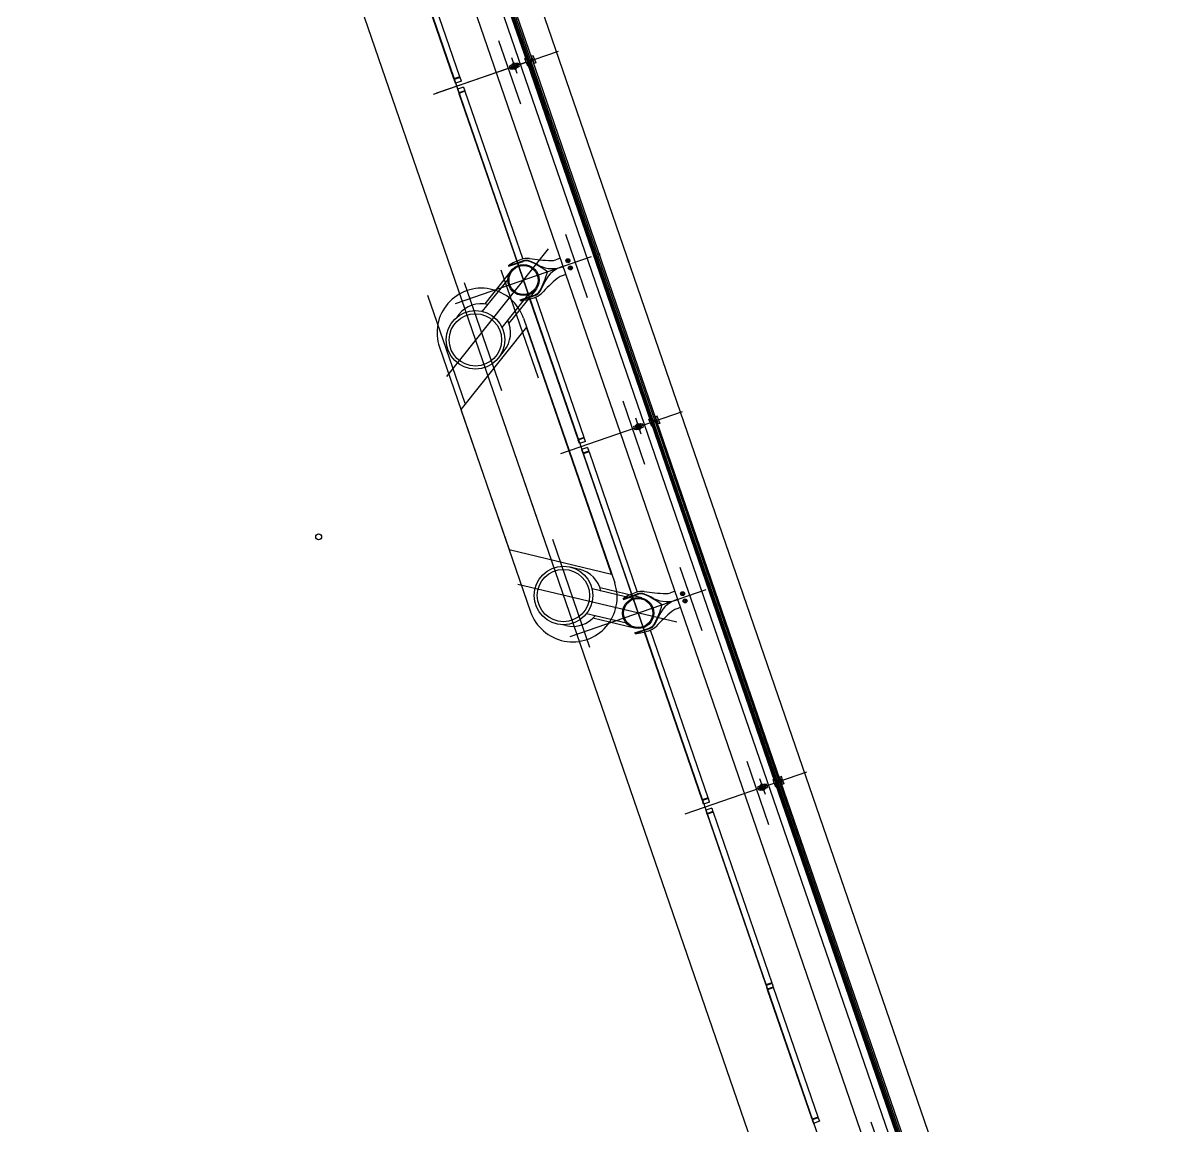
# Model space of a CAD drawing. Extents: x 809434 to 809707, y 818708 to 819364.
# Drawn here: x 809686.2 to 809695.28, y 818742.84 to 818751.52 of the extents above; entities that cross this region are included whole.
import ezdxf

# ---------------------------------------------------------------- set-up
doc = ezdxf.new("R2010")
doc.units = 0
for name, color, linetype in [('MAJ630_1', 7, 'Continuous'), ('MAJ630__', 7, 'Continuous'), ('MAJ640__', 7, 'Continuous'), ('MAJ640__1', 7, 'Continuous'), ('MMH294_S', 7, 'Continuous')]:
    doc.layers.add(name, color=color, linetype=linetype)

msp = doc.modelspace()

# ---------------------------------------------------------------- linework, layer by layer
at = {"layer": 'MAJ630_1'}
for p, q in [((809690.0464, 818749.5713), (809689.8361, 818749.3078)), ((809690.0199, 818749.5024), (809689.8175, 818749.2488)), ((809690.2375, 818749.4188), (809690.0272, 818749.1553)), ((809690.1762, 818749.3777), (809689.9724, 818749.1222)), ((809689.6326, 818749.2231), (809689.6157, 818749.2019)), ((809690.1422, 818749.1946), (809690.8595, 818747.1114)), ((809689.4803, 818748.9667), (809690.1976, 818746.8835)), ((809689.9438, 818748.8803), (809689.9899, 818748.9381)), ((809690.5097, 818747.2369), (809690.5816, 818747.2197)), ((809690.999, 818746.9881), (809690.6811, 818747.0639)), ((809691.0726, 818746.9934), (809690.7447, 818747.0716)), ((809690.9526, 818746.7935), (809690.637, 818746.8688)), ((809690.4755, 818746.7752), (809690.4491, 818746.7815)), ((809691.0159, 818746.7556), (809690.688, 818746.8338))]:
    msp.add_line(p, q, dxfattribs=at)
msp.add_lwpolyline([(809690.8354, 818747.1813), (809690.1662, 818749.1247), (809689.6491, 818748.4765), (809690.0288, 818747.3736), (809690.8354, 818747.1813)], dxfattribs=at)
for centre, radius in [((809690.1419, 818749.495), 0.1223), ((809690.1419, 818749.495), 0.1143), ((809689.7633, 818749.0243), 0.2309), ((809689.7633, 818749.0243), 0.2059), ((809690.4561, 818747.0123), 0.2309), ((809690.4561, 818747.0123), 0.2059), ((809691.0442, 818746.8745), 0.1223), ((809691.0442, 818746.8745), 0.1143)]:
    msp.add_circle(centre, radius, dxfattribs=at)
for centre, radius, start, end in [((809689.8112, 818749.0806), 0.35, 19, 199.00003), ((809689.8112, 818749.0806), 0.2285, 77.36555, 141.41268), ((809689.8112, 818749.0806), 0.2285, 321.42148, 25.45906), ((809690.5285, 818746.9975), 0.2285, 12.54094, 76.57852), ((809690.5285, 818746.9975), 0.35, 198.9995, 19.00002), ((809690.5285, 818746.9975), 0.2285, 256.58732, 320.63445)]:
    msp.add_arc(centre, radius, start, end, dxfattribs=at)
at = {"layer": 'MAJ630__'}
for p, q in [((809691.3778, 818748.455), (809688.4738, 818756.889)), ((809690.167, 818751.2189), (809689.1952, 818754.0412)), ((809690.2096, 818751.2335), (809689.2379, 818754.0556)), ((809690.9051, 818748.2922), (809688.9533, 818753.9606)), ((809690.1597, 818751.2401), (809690.1524, 818751.2376)), ((809690.1622, 818751.2092), (809690.1524, 818751.2376)), ((809690.167, 818751.2189), (809690.1597, 818751.2401)), ((809690.2277, 818751.2318), (809690.1622, 818751.2092)), ((809690.2277, 818751.2318), (809690.1622, 818751.2092)), ((809690.1622, 818751.2092), (809690.1719, 818751.1809)), ((809690.2129, 818751.2346), (809690.167, 818751.2189)), ((809690.2178, 818751.2205), (809690.1719, 818751.2047)), ((809691.1438, 818748.3823), (809690.1719, 818751.2047)), ((809690.1719, 818751.2047), (809690.1793, 818751.1834)), ((809690.2179, 818751.2602), (809690.2056, 818751.2559)), ((809690.2129, 818751.2347), (809690.2056, 818751.2559)), ((809691.1863, 818748.3969), (809690.2145, 818751.2193)), ((809690.2178, 818751.2205), (809690.2251, 818751.1992)), ((809690.2277, 818751.2318), (809690.2179, 818751.2602)), ((809690.2374, 818751.2034), (809690.2251, 818751.1992)), ((809690.2277, 818751.2318), (809690.2374, 818751.2034)), ((809690.1793, 818751.1834), (809690.1719, 818751.1809)), ((809691.1364, 818748.4036), (809691.1291, 818748.401)), ((809691.1389, 818748.3727), (809691.1291, 818748.401)), ((809691.1438, 818748.3823), (809691.1364, 818748.4036)), ((809691.2044, 818748.3952), (809691.1389, 818748.3727)), ((809691.2044, 818748.3952), (809691.1389, 818748.3727)), ((809691.1896, 818748.3981), (809691.1438, 818748.3823)), ((809691.1946, 818748.4236), (809691.1823, 818748.4194)), ((809691.1896, 818748.3981), (809691.1823, 818748.4194)), ((809691.2044, 818748.3952), (809691.1946, 818748.4236)), ((809691.2044, 818748.3952), (809691.2141, 818748.3669)), ((809695.2847, 818737.1087), (809691.3778, 818748.455)), ((809691.1389, 818748.3727), (809691.1486, 818748.3443)), ((809691.1945, 818748.3839), (809691.1486, 818748.3681)), ((809692.1205, 818745.5457), (809691.1486, 818748.3681)), ((809691.1486, 818748.3681), (809691.156, 818748.3468)), ((809691.156, 818748.3468), (809691.1486, 818748.3443)), ((809692.163, 818745.5604), (809691.1912, 818748.3828)), ((809691.1945, 818748.3839), (809691.2019, 818748.3626)), ((809691.2141, 818748.3669), (809691.2019, 818748.3626)), ((809692.8568, 818742.6238), (809690.9051, 818748.2922)), ((809692.1713, 818745.587), (809692.159, 818745.5828)), ((809692.1663, 818745.5615), (809692.159, 818745.5828)), ((809692.1811, 818745.5587), (809692.1713, 818745.587)), ((809692.1131, 818745.567), (809692.1058, 818745.5645)), ((809692.1156, 818745.5361), (809692.1058, 818745.5645)), ((809692.1205, 818745.5457), (809692.1131, 818745.567)), ((809692.1811, 818745.5587), (809692.1156, 818745.5361)), ((809692.1811, 818745.5587), (809692.1156, 818745.5361)), ((809692.1156, 818745.5361), (809692.1253, 818745.5078)), ((809692.1663, 818745.5615), (809692.1205, 818745.5457)), ((809692.1712, 818745.5474), (809692.1253, 818745.5316)), ((809693.0972, 818742.7092), (809692.1253, 818745.5316)), ((809692.1253, 818745.5316), (809692.1327, 818745.5103)), ((809692.1327, 818745.5103), (809692.1253, 818745.5078)), ((809693.1397, 818742.7238), (809692.1679, 818745.5462)), ((809692.1712, 818745.5474), (809692.1786, 818745.5261)), ((809692.1909, 818745.5303), (809692.1786, 818745.5261)), ((809692.1811, 818745.5587), (809692.1909, 818745.5303))]:
    msp.add_line(p, q, dxfattribs=at)
for points in [[(809690.432, 818749.6663), (809690.3951, 818749.6536)], [(809690.0238, 818749.6067), (809690.0252, 818749.6028), (809690.138, 818749.6416)], [(809690.4759, 818749.5386), (809690.4391, 818749.5259)], [(809690.1177, 818749.3343), (809690.1163, 818749.3382), (809690.2291, 818749.3771)], [(809691.3343, 818747.0458), (809691.2974, 818747.0331)], [(809690.9262, 818746.9862), (809690.9275, 818746.9822), (809691.0403, 818747.0211)], [(809691.3782, 818746.9181), (809691.3414, 818746.9054)], [(809691.02, 818746.7137), (809691.0186, 818746.7177), (809691.1314, 818746.7566)]]:
    msp.add_lwpolyline(points, dxfattribs=at)
for centre, radius in [((809690.1419, 818749.495), 0.1223), ((809690.1419, 818749.495), 0.1143), ((809691.0442, 818746.8745), 0.1223), ((809691.0442, 818746.8745), 0.1143)]:
    msp.add_circle(centre, radius, dxfattribs=at)
for centre, radius, start, end in [((809690.1784, 818749.4934), 0.1724, 87.60393, 108.72489), ((809690.1848, 818749.6457), 0.02, 80.57421, 87.60393), ((809690.4075, 818750.9875), 1.3402, 260.57421, 267.92155), ((809690.2239, 818749.3327), 0.3393, 107.29394, 126.13928), ((809690.1624, 818749.5707), 0.075, 68.03764, 109), ((809689.98, 818749.1183), 0.5628, 51.63214, 68.03764), ((809690.3626, 818749.7481), 0.1, 267.92155, 289), ((809689.7824, 818749.6922), 0.5628, 329.96236, 346.36786), ((809691.2701, 818748.4824), 1.3402, 130.07845, 137.42579), ((809690.4716, 818749.4314), 0.1, 109, 130.07845), ((809690.1697, 818749.5187), 0.1724, 289.2751, 310.39607), ((809690.2047, 818749.448), 0.075, 289, 329.96236), ((809690.2685, 818749.4027), 0.02, 310.39607, 317.42579), ((809690.1066, 818749.6734), 0.3393, 271.86071, 290.70605), ((809691.1263, 818746.7122), 0.3393, 107.29394, 126.13928), ((809691.0807, 818746.8729), 0.1724, 87.60393, 108.72489), ((809691.0647, 818746.9502), 0.075, 68.03764, 109), ((809691.0871, 818747.0252), 0.02, 80.57421, 87.60393), ((809691.3099, 818748.367), 1.3402, 260.57421, 267.92155), ((809691.2649, 818747.1276), 0.1, 267.92155, 289), ((809690.8823, 818746.4978), 0.5628, 51.63214, 68.03764), ((809690.6847, 818747.0717), 0.5628, 329.96236, 346.36786), ((809692.1724, 818745.8619), 1.3402, 130.07845, 137.42579), ((809691.3739, 818746.8109), 0.1, 109, 130.07845), ((809691.072, 818746.8982), 0.1724, 289.2751, 310.39607), ((809691.107, 818746.8275), 0.075, 289, 329.96236), ((809691.1708, 818746.7821), 0.02, 310.39607, 317.42579), ((809691.009, 818747.0529), 0.3393, 271.86071, 290.70605)]:
    msp.add_arc(centre, radius, start, end, dxfattribs=at)
at = {"layer": 'MAJ640__'}
for p, q in [((809691.0942, 818748.3573), (809689.1424, 818754.0257)), ((809690.1765, 818751.2221), (809689.2047, 818754.0445)), ((809690.1772, 818751.2224), (809689.2054, 818754.0447)), ((809690.1867, 818751.2256), (809689.2149, 818754.048)), ((809690.198, 818751.2295), (809689.2262, 818754.0519)), ((809690.088, 818751.1996), (809690.0984, 818751.2031)), ((809690.0984, 818751.2031), (809690.1081, 818751.1748)), ((809691.1532, 818748.3856), (809690.1814, 818751.2079)), ((809691.1539, 818748.3858), (809690.1821, 818751.2082)), ((809691.1634, 818748.3891), (809690.1916, 818751.2114)), ((809691.1747, 818748.393), (809690.2029, 818751.2153)), ((809690.0322, 818751.1804), (809690.0426, 818751.1839)), ((809690.042, 818751.152), (809690.0322, 818751.1804)), ((809690.0524, 818751.1556), (809690.042, 818751.152)), ((809690.0869, 818751.2005), (809690.0429, 818751.1854)), ((809690.0443, 818751.1779), (809690.0518, 818751.1805)), ((809690.0575, 818751.164), (809690.05, 818751.1613)), ((809690.052, 818751.1806), (809690.0828, 818751.1912)), ((809690.0527, 818751.193), (809690.0744, 818751.2005)), ((809690.0533, 818751.1942), (809690.0527, 818751.193)), ((809690.0527, 818751.193), (809690.0537, 818751.1901)), ((809690.0732, 818751.2011), (809690.0533, 818751.1942)), ((809690.0537, 818751.1901), (809690.0754, 818751.1976)), ((809690.056, 818751.1909), (809690.0557, 818751.1903)), ((809690.0559, 818751.1898), (809690.0557, 818751.1903)), ((809690.0577, 818751.164), (809690.0885, 818751.1746)), ((809690.0867, 818751.165), (809690.0649, 818751.1575)), ((809690.0649, 818751.1575), (809690.0659, 818751.1547)), ((809690.0876, 818751.1622), (809690.0659, 818751.1547)), ((809690.0672, 818751.154), (809690.0659, 818751.1547)), ((809690.0668, 818751.1582), (809690.0665, 818751.1591)), ((809690.0672, 818751.154), (809690.087, 818751.1609)), ((809690.0731, 818751.1968), (809690.0737, 818751.1965)), ((809690.0732, 818751.2011), (809690.0744, 818751.2005)), ((809690.0739, 818751.196), (809690.0737, 818751.1965)), ((809690.0744, 818751.2005), (809690.0754, 818751.1976)), ((809690.0904, 818751.1938), (809690.0828, 818751.1912)), ((809690.0848, 818751.1643), (809690.0844, 818751.1653)), ((809690.0867, 818751.165), (809690.0876, 818751.1622)), ((809690.087, 818751.1609), (809690.0876, 818751.1622)), ((809690.0977, 818751.1712), (809690.1081, 818751.1748)), ((809691.0089, 818748.3438), (809691.0193, 818748.3474)), ((809691.0138, 818748.3296), (809691.0089, 818748.3438)), ((809691.0187, 818748.3154), (809691.0138, 818748.3296)), ((809691.0291, 818748.319), (809691.0187, 818748.3154)), ((809691.0636, 818748.3639), (809691.0196, 818748.3488)), ((809691.021, 818748.3413), (809691.0286, 818748.344)), ((809691.0342, 818748.3274), (809691.0267, 818748.3248)), ((809691.0287, 818748.344), (809691.0595, 818748.3546)), ((809691.0294, 818748.3564), (809691.0511, 818748.3639)), ((809691.03, 818748.3577), (809691.0294, 818748.3564)), ((809691.0294, 818748.3564), (809691.0304, 818748.3536)), ((809691.0499, 818748.3645), (809691.03, 818748.3577)), ((809691.0304, 818748.3536), (809691.0521, 818748.3611)), ((809691.0327, 818748.3544), (809691.0324, 818748.3537)), ((809691.0326, 818748.3533), (809691.0324, 818748.3537)), ((809691.0344, 818748.3275), (809691.0652, 818748.3381)), ((809691.0634, 818748.3284), (809691.0416, 818748.3209)), ((809691.0416, 818748.3209), (809691.0426, 818748.3181)), ((809691.0643, 818748.3256), (809691.0426, 818748.3181)), ((809691.0439, 818748.3175), (809691.0426, 818748.3181)), ((809691.0435, 818748.3216), (809691.0432, 818748.3225)), ((809691.0439, 818748.3175), (809691.0637, 818748.3243)), ((809691.0498, 818748.3602), (809691.0504, 818748.3599)), ((809691.0499, 818748.3645), (809691.0511, 818748.3639)), ((809691.0506, 818748.3595), (809691.0504, 818748.3599)), ((809691.0511, 818748.3639), (809691.0521, 818748.3611)), ((809691.0671, 818748.3572), (809691.0595, 818748.3546)), ((809691.0615, 818748.3278), (809691.0611, 818748.3287)), ((809691.0634, 818748.3284), (809691.0643, 818748.3256)), ((809691.0637, 818748.3243), (809691.0643, 818748.3256)), ((809691.0647, 818748.363), (809691.0751, 818748.3666)), ((809691.0744, 818748.3346), (809691.0848, 818748.3382)), ((809691.0751, 818748.3666), (809691.0799, 818748.3524)), ((809691.0799, 818748.3524), (809691.0848, 818748.3382)), ((809693.0459, 818742.6889), (809691.0942, 818748.3573)), ((809692.1299, 818745.549), (809691.1581, 818748.3714)), ((809692.1306, 818745.5492), (809691.1588, 818748.3716)), ((809692.1401, 818745.5525), (809691.1683, 818748.3749)), ((809692.1514, 818745.5564), (809691.1796, 818748.3788)), ((809691.9856, 818745.5072), (809691.996, 818745.5108)), ((809691.9954, 818745.4789), (809691.9856, 818745.5072)), ((809692.0058, 818745.4825), (809691.9954, 818745.4789)), ((809692.0403, 818745.5274), (809691.9963, 818745.5122)), ((809691.9977, 818745.5048), (809692.0053, 818745.5074)), ((809692.011, 818745.4908), (809692.0034, 818745.4882)), ((809692.0054, 818745.5074), (809692.0362, 818745.518)), ((809692.0061, 818745.5199), (809692.0279, 818745.5273)), ((809692.0067, 818745.5211), (809692.0061, 818745.5199)), ((809692.0061, 818745.5199), (809692.0071, 818745.517)), ((809692.0266, 818745.528), (809692.0067, 818745.5211)), ((809692.0071, 818745.517), (809692.0288, 818745.5245)), ((809692.0094, 818745.5178), (809692.0091, 818745.5172)), ((809692.0093, 818745.5167), (809692.0091, 818745.5172)), ((809692.0111, 818745.4909), (809692.0419, 818745.5015)), ((809692.0401, 818745.4919), (809692.0183, 818745.4844)), ((809692.0183, 818745.4844), (809692.0193, 818745.4816)), ((809692.041, 818745.489), (809692.0193, 818745.4816)), ((809692.0206, 818745.4809), (809692.0193, 818745.4816)), ((809692.0202, 818745.485), (809692.0199, 818745.486)), ((809692.0206, 818745.4809), (809692.0404, 818745.4878)), ((809692.0265, 818745.5237), (809692.0271, 818745.5234)), ((809692.0266, 818745.528), (809692.0279, 818745.5273)), ((809692.0273, 818745.5229), (809692.0271, 818745.5234)), ((809692.0279, 818745.5273), (809692.0288, 818745.5245)), ((809692.0438, 818745.5207), (809692.0362, 818745.518)), ((809692.0382, 818745.4912), (809692.0378, 818745.4922)), ((809692.0401, 818745.4919), (809692.041, 818745.489)), ((809692.0404, 818745.4878), (809692.041, 818745.489)), ((809692.0414, 818745.5264), (809692.0518, 818745.53)), ((809692.0511, 818745.4981), (809692.0615, 818745.5017)), ((809692.0518, 818745.53), (809692.0615, 818745.5017)), ((809693.1066, 818742.7124), (809692.1348, 818745.5348)), ((809693.1073, 818742.7127), (809692.1355, 818745.5351)), ((809693.1168, 818742.7159), (809692.145, 818745.5383)), ((809693.1281, 818742.7199), (809692.1563, 818745.5422))]:
    msp.add_line(p, q, dxfattribs=at)
for points in [[(809690.0535, 818751.1546), (809690.0974, 818751.1698)], [(809690.0238, 818749.6067), (809690.1366, 818749.6456)], [(809690.1177, 818749.3343), (809690.2305, 818749.3731)], [(809691.0302, 818748.3181), (809691.0741, 818748.3332)], [(809690.9262, 818746.9862), (809691.039, 818747.0251)], [(809691.02, 818746.7137), (809691.1328, 818746.7526)], [(809692.0069, 818745.4815), (809692.0509, 818745.4967)]]:
    msp.add_lwpolyline(points, dxfattribs=at)
for centre, radius in [((809690.0702, 818751.1776), 0.006), ((809690.4914, 818749.6471), 0.0155), ((809690.4914, 818749.6471), 0.0135), ((809690.4914, 818749.6471), 0.0042), ((809690.5109, 818749.5903), 0.0155), ((809690.5109, 818749.5903), 0.0135), ((809690.5109, 818749.5903), 0.0042), ((809691.3937, 818747.0266), 0.0155), ((809691.3937, 818747.0266), 0.0135), ((809691.3937, 818747.0266), 0.0042), ((809691.4133, 818746.9698), 0.0155), ((809691.4133, 818746.9698), 0.0135), ((809691.4133, 818746.9698), 0.0042), ((809692.0236, 818745.5044), 0.006)]:
    msp.add_circle(centre, radius, dxfattribs=at)
for centre, radius, start, end in [((809690.0702, 818751.1776), 0.0095, 146.69488, 251.30512), ((809690.0702, 818751.1776), 0.0109, 101.1265, 116.87349), ((809690.0702, 818751.1776), 0.0109, 281.1265, 296.87349), ((809690.0702, 818751.1776), 0.0095, 325.18264, 72.81736), ((809690.1624, 818749.5707), 0.0792, 68.03764, 109), ((809689.98, 818749.1183), 0.567, 59.89592, 68.03764), ((809690.2744, 818749.6261), 0.02, 239.89592, 251.32459), ((809690.3664, 818749.8158), 0.2307, 244.76877, 292.32268), ((809690.5163, 818749.3804), 0.2307, 105.67731, 153.23123), ((809690.5163, 818749.3804), 0.2307, 105.67731, 112.32268), ((809690.3664, 818749.8158), 0.2307, 285.67731, 292.32268), ((809689.7824, 818749.6922), 0.567, 329.96236, 338.10407), ((809690.3271, 818749.4733), 0.02, 146.67541, 158.10407), ((809690.2047, 818749.448), 0.0792, 289, 329.96236), ((809691.0469, 818748.341), 0.0095, 146.69488, 199.00008), ((809691.0469, 818748.341), 0.0095, 199.00008, 251.30512), ((809691.0469, 818748.341), 0.006, 18.99986, 199.00013), ((809691.0469, 818748.341), 0.006, 199.00013, 18.99986), ((809691.0469, 818748.341), 0.0109, 101.1265, 116.87349), ((809691.0469, 818748.341), 0.0109, 281.1265, 296.87349), ((809691.0469, 818748.341), 0.0095, 18.99991, 72.81736), ((809691.0469, 818748.341), 0.0095, 325.18264, 18.99991), ((809691.0647, 818746.9502), 0.0792, 68.03764, 109), ((809690.8823, 818746.4978), 0.567, 59.89592, 68.03764), ((809691.1767, 818747.0056), 0.02, 239.89592, 251.32459), ((809691.2687, 818747.1953), 0.2307, 244.76877, 292.32268), ((809691.4186, 818746.7599), 0.2307, 105.67731, 153.23123), ((809691.2687, 818747.1953), 0.2307, 285.67731, 292.32268), ((809691.4186, 818746.7599), 0.2307, 105.67731, 112.32268), ((809690.6847, 818747.0717), 0.567, 329.96236, 338.10407), ((809691.2294, 818746.8528), 0.02, 146.67541, 158.10407), ((809691.107, 818746.8275), 0.0792, 289, 329.96236), ((809692.0236, 818745.5044), 0.0095, 146.69488, 251.30512), ((809692.0236, 818745.5044), 0.0109, 101.1265, 116.87349), ((809692.0236, 818745.5044), 0.0109, 281.1265, 296.87349), ((809692.0236, 818745.5044), 0.0095, 325.18264, 72.81736)]:
    msp.add_arc(centre, radius, start, end, dxfattribs=at)
for points, degree in [([(809690.0426, 818751.1846), (809690.0426, 818751.1847), (809690.0426, 818751.1847), (809690.0426, 818751.1848), (809690.0426, 818751.1849), (809690.0426, 818751.185), (809690.0426, 818751.185), (809690.0427, 818751.1851), (809690.0427, 818751.1851), (809690.0427, 818751.1852), (809690.0427, 818751.1852), (809690.0428, 818751.1852), (809690.0428, 818751.1853), (809690.0428, 818751.1853), (809690.0429, 818751.1853), (809690.0429, 818751.1854)], 3), ([(809690.0434, 818751.1785), (809690.0433, 818751.1788), (809690.0432, 818751.1791), (809690.043, 818751.18), (809690.0429, 818751.1805), (809690.0428, 818751.1816), (809690.0427, 818751.1822), (809690.0426, 818751.1834), (809690.0426, 818751.184), (809690.0426, 818751.1846)], 3), ([(809690.0434, 818751.1785), (809690.0434, 818751.1784), (809690.0434, 818751.1784), (809690.0435, 818751.1784), (809690.0435, 818751.1783), (809690.0435, 818751.1783), (809690.0435, 818751.1783), (809690.0435, 818751.1783)], 3), ([(809690.0443, 818751.1779), (809690.0443, 818751.1779), (809690.0443, 818751.1779), (809690.0442, 818751.1779), (809690.0442, 818751.1779), (809690.0441, 818751.1779), (809690.0441, 818751.1779), (809690.0439, 818751.1779), (809690.0439, 818751.1779), (809690.0437, 818751.178), (809690.0437, 818751.178), (809690.0436, 818751.1781), (809690.0435, 818751.1782), (809690.0435, 818751.1783)], 3), ([(809690.0496, 818751.1606), (809690.0496, 818751.1606), (809690.0496, 818751.1606), (809690.0495, 818751.1607), (809690.0495, 818751.1608), (809690.0496, 818751.161), (809690.0496, 818751.1611), (809690.0497, 818751.1612), (809690.0497, 818751.1612), (809690.0498, 818751.1613), (809690.0499, 818751.1613), (809690.05, 818751.1613), (809690.05, 818751.1613), (809690.05, 818751.1613)], 3), ([(809690.0496, 818751.1606), (809690.0496, 818751.1606), (809690.0496, 818751.1605), (809690.0496, 818751.1605), (809690.0496, 818751.1605), (809690.0496, 818751.1604), (809690.0496, 818751.1604), (809690.0497, 818751.1604)], 3), ([(809690.0528, 818751.155), (809690.0524, 818751.1555), (809690.0521, 818751.156), (809690.0514, 818751.157), (809690.0511, 818751.1575), (809690.0505, 818751.1585), (809690.0503, 818751.1589), (809690.0499, 818751.1598), (809690.0498, 818751.1601), (809690.0497, 818751.1604)], 3), ([(809690.0518, 818751.1805), (809690.0519, 818751.1805), (809690.052, 818751.1805), (809690.052, 818751.1806)], 2), ([(809690.0518, 818751.1805), (809690.0519, 818751.1805), (809690.0519, 818751.1805), (809690.0519, 818751.1803), (809690.052, 818751.1801), (809690.0521, 818751.1796), (809690.0522, 818751.1792), (809690.0523, 818751.1779), (809690.0525, 818751.1769), (809690.0529, 818751.1746), (809690.0532, 818751.1734), (809690.054, 818751.1711), (809690.0544, 818751.17), (809690.0554, 818751.1679), (809690.0559, 818751.167), (809690.0567, 818751.1657), (809690.057, 818751.1652), (809690.0573, 818751.1646), (809690.0574, 818751.1643), (809690.0575, 818751.1641), (809690.0575, 818751.164), (809690.0575, 818751.164)], 3), ([(809690.0535, 818751.1546), (809690.0534, 818751.1546), (809690.0534, 818751.1546), (809690.0533, 818751.1546), (809690.0533, 818751.1546), (809690.0532, 818751.1547), (809690.0532, 818751.1547), (809690.0531, 818751.1547), (809690.0531, 818751.1547), (809690.053, 818751.1548), (809690.053, 818751.1548), (809690.0529, 818751.1549), (809690.0529, 818751.1549), (809690.0528, 818751.1549), (809690.0528, 818751.155), (809690.0528, 818751.155)], 3), ([(809690.0577, 818751.164), (809690.0576, 818751.164), (809690.0576, 818751.164), (809690.0575, 818751.164)], 2), ([(809690.0577, 818751.164), (809690.0576, 818751.164), (809690.0576, 818751.164), (809690.0575, 818751.164)], 2), ([(809690.0631, 818751.1841), (809690.0631, 818751.1841), (809690.0631, 818751.184), (809690.063, 818751.184), (809690.063, 818751.1839), (809690.0628, 818751.1837), (809690.0627, 818751.1835), (809690.0625, 818751.1831), (809690.0623, 818751.1829), (809690.0622, 818751.1828)], 3), ([(809690.0652, 818751.1873), (809690.0641, 818751.1856), (809690.0631, 818751.1841)], 2), ([(809690.0671, 818751.1686), (809690.0673, 818751.1685), (809690.0675, 818751.1684), (809690.0679, 818751.1683), (809690.0681, 818751.1682), (809690.0684, 818751.1681), (809690.0685, 818751.1681), (809690.0686, 818751.1681), (809690.0686, 818751.1681), (809690.0686, 818751.1681)], 3), ([(809690.0717, 818751.1871), (809690.07, 818751.1876), (809690.0681, 818751.1883)], 2), ([(809690.0686, 818751.1681), (809690.0703, 818751.1675), (809690.0723, 818751.1668)], 2), ([(809690.0732, 818751.1866), (809690.073, 818751.1866), (809690.0728, 818751.1867), (809690.0724, 818751.1868), (809690.0722, 818751.1869), (809690.072, 818751.187), (809690.0719, 818751.187), (809690.0718, 818751.187), (809690.0717, 818751.1871), (809690.0717, 818751.1871)], 3), ([(809690.0751, 818751.1678), (809690.0762, 818751.1695), (809690.0772, 818751.171)], 2), ([(809690.0772, 818751.171), (809690.0773, 818751.1711), (809690.0773, 818751.1711), (809690.0773, 818751.1712), (809690.0774, 818751.1712), (809690.0775, 818751.1715), (809690.0776, 818751.1716), (809690.0779, 818751.172), (809690.078, 818751.1722), (809690.0781, 818751.1723)], 3), ([(809690.0885, 818751.1746), (809690.0885, 818751.1746), (809690.0885, 818751.1746), (809690.0884, 818751.1748), (809690.0883, 818751.175), (809690.0882, 818751.1756), (809690.0882, 818751.176), (809690.088, 818751.1772), (809690.0878, 818751.1782), (809690.0874, 818751.1805), (809690.0871, 818751.1817), (809690.0863, 818751.184), (809690.0859, 818751.1851), (809690.0849, 818751.1872), (809690.0844, 818751.1881), (809690.0836, 818751.1894), (809690.0834, 818751.1899), (809690.083, 818751.1906), (809690.0829, 818751.1908), (809690.0828, 818751.191), (809690.0828, 818751.1911), (809690.0828, 818751.1912)], 3), ([(809690.0869, 818751.2005), (809690.0869, 818751.2005), (809690.0869, 818751.2005), (809690.087, 818751.2005), (809690.087, 818751.2005), (809690.0871, 818751.2005), (809690.0872, 818751.2004), (809690.0872, 818751.2004), (809690.0872, 818751.2004), (809690.0873, 818751.2003), (809690.0873, 818751.2003), (809690.0874, 818751.2003), (809690.0874, 818751.2002), (809690.0875, 818751.2002), (809690.0875, 818751.2001), (809690.0875, 818751.2001)], 3), ([(809690.0875, 818751.2001), (809690.0879, 818751.1996), (809690.0883, 818751.1991), (809690.0889, 818751.1981), (809690.0892, 818751.1976), (809690.0898, 818751.1967), (809690.09, 818751.1962), (809690.0904, 818751.1954), (809690.0906, 818751.195), (809690.0907, 818751.1947)], 3), ([(809690.0961, 818751.1772), (809690.0954, 818751.177), (809690.0948, 818751.1768), (809690.0932, 818751.1762), (809690.0923, 818751.1759), (809690.0907, 818751.1754), (809690.0901, 818751.1752), (809690.0891, 818751.1748), (809690.0888, 818751.1747), (809690.0885, 818751.1746)], 3), ([(809690.0961, 818751.1772), (809690.0952, 818751.1769), (809690.0943, 818751.1766), (809690.0934, 818751.1763), (809690.0922, 818751.1759), (809690.0909, 818751.1755), (809690.0896, 818751.175), (809690.0892, 818751.1749), (809690.0889, 818751.1747), (809690.0885, 818751.1746)], 3), ([(809690.0907, 818751.1945), (809690.0908, 818751.1945), (809690.0908, 818751.1945), (809690.0908, 818751.1944), (809690.0908, 818751.1943), (809690.0908, 818751.1941), (809690.0907, 818751.1941), (809690.0906, 818751.1939), (809690.0906, 818751.1939), (809690.0905, 818751.1938), (809690.0904, 818751.1938), (809690.0904, 818751.1938), (809690.0904, 818751.1938), (809690.0904, 818751.1938)], 3), ([(809690.0907, 818751.1945), (809690.0907, 818751.1946), (809690.0907, 818751.1946), (809690.0907, 818751.1946), (809690.0907, 818751.1946), (809690.0907, 818751.1947), (809690.0907, 818751.1947), (809690.0907, 818751.1947)], 3), ([(809690.0961, 818751.1772), (809690.0961, 818751.1772), (809690.0961, 818751.1772), (809690.0961, 818751.1772), (809690.0962, 818751.1772), (809690.0962, 818751.1773), (809690.0963, 818751.1773), (809690.0964, 818751.1773), (809690.0965, 818751.1772), (809690.0966, 818751.1772), (809690.0967, 818751.1771), (809690.0968, 818751.177), (809690.0968, 818751.1769), (809690.0968, 818751.1769)], 3), ([(809690.0969, 818751.1767), (809690.0969, 818751.1767), (809690.0969, 818751.1767), (809690.0969, 818751.1768), (809690.0969, 818751.1768), (809690.0968, 818751.1768), (809690.0968, 818751.1768), (809690.0968, 818751.1769)], 3), ([(809690.0969, 818751.1767), (809690.097, 818751.1763), (809690.0971, 818751.176), (809690.0973, 818751.1751), (809690.0974, 818751.1746), (809690.0976, 818751.1735), (809690.0976, 818751.1729), (809690.0977, 818751.1717), (809690.0977, 818751.1711), (809690.0977, 818751.1705)], 3), ([(809690.0977, 818751.1705), (809690.0977, 818751.1704), (809690.0977, 818751.1704), (809690.0977, 818751.1703), (809690.0977, 818751.1702), (809690.0977, 818751.1702), (809690.0977, 818751.1701), (809690.0977, 818751.1701), (809690.0976, 818751.17), (809690.0976, 818751.17), (809690.0976, 818751.1699), (809690.0976, 818751.1699), (809690.0975, 818751.1698), (809690.0975, 818751.1698), (809690.0975, 818751.1698), (809690.0974, 818751.1698)], 3), ([(809691.0193, 818748.3481), (809691.0193, 818748.3481), (809691.0193, 818748.3482), (809691.0193, 818748.3483), (809691.0193, 818748.3483), (809691.0193, 818748.3484), (809691.0194, 818748.3484), (809691.0194, 818748.3485), (809691.0194, 818748.3485), (809691.0194, 818748.3486), (809691.0194, 818748.3486), (809691.0195, 818748.3487), (809691.0195, 818748.3487), (809691.0195, 818748.3488), (809691.0196, 818748.3488), (809691.0196, 818748.3488)], 3), ([(809691.0201, 818748.3419), (809691.02, 818748.3422), (809691.0199, 818748.3426), (809691.0197, 818748.3434), (809691.0196, 818748.344), (809691.0195, 818748.3451), (809691.0194, 818748.3457), (809691.0193, 818748.3468), (809691.0193, 818748.3475), (809691.0193, 818748.3481)], 3), ([(809691.0201, 818748.3419), (809691.0201, 818748.3419), (809691.0201, 818748.3419), (809691.0202, 818748.3418), (809691.0202, 818748.3418), (809691.0202, 818748.3417), (809691.0202, 818748.3417), (809691.0202, 818748.3417)], 3), ([(809691.021, 818748.3413), (809691.021, 818748.3413), (809691.021, 818748.3413), (809691.0209, 818748.3413), (809691.0209, 818748.3413), (809691.0208, 818748.3413), (809691.0208, 818748.3413), (809691.0206, 818748.3413), (809691.0206, 818748.3413), (809691.0204, 818748.3414), (809691.0204, 818748.3414), (809691.0203, 818748.3416), (809691.0202, 818748.3416), (809691.0202, 818748.3417)], 3), ([(809691.0263, 818748.324), (809691.0263, 818748.3241), (809691.0263, 818748.3241), (809691.0262, 818748.3242), (809691.0262, 818748.3243), (809691.0263, 818748.3244), (809691.0263, 818748.3245), (809691.0264, 818748.3246), (809691.0264, 818748.3247), (809691.0265, 818748.3247), (809691.0266, 818748.3248), (809691.0267, 818748.3248), (809691.0267, 818748.3248), (809691.0267, 818748.3248)], 3), ([(809691.0263, 818748.324), (809691.0263, 818748.324), (809691.0263, 818748.324), (809691.0263, 818748.324), (809691.0263, 818748.3239), (809691.0263, 818748.3239), (809691.0263, 818748.3239), (809691.0264, 818748.3238)], 3), ([(809691.0295, 818748.3185), (809691.0291, 818748.3189), (809691.0288, 818748.3194), (809691.0281, 818748.3204), (809691.0278, 818748.3209), (809691.0272, 818748.3219), (809691.027, 818748.3224), (809691.0266, 818748.3232), (809691.0265, 818748.3235), (809691.0264, 818748.3238)], 3), ([(809691.0286, 818748.344), (809691.0286, 818748.344), (809691.0287, 818748.344), (809691.0287, 818748.344)], 2), ([(809691.0286, 818748.344), (809691.0286, 818748.3439), (809691.0286, 818748.3439), (809691.0286, 818748.3438), (809691.0287, 818748.3436), (809691.0288, 818748.343), (809691.0289, 818748.3426), (809691.0291, 818748.3414), (809691.0292, 818748.3403), (809691.0296, 818748.3381), (809691.0299, 818748.3369), (809691.0304, 818748.3356), (809691.0304, 818748.3355), (809691.0304, 818748.3353)], 3), ([(809691.0302, 818748.3181), (809691.0301, 818748.3181), (809691.0301, 818748.3181), (809691.03, 818748.3181), (809691.03, 818748.3181), (809691.0299, 818748.3181), (809691.0299, 818748.3181), (809691.0298, 818748.3182), (809691.0298, 818748.3182), (809691.0297, 818748.3182), (809691.0297, 818748.3182), (809691.0296, 818748.3183), (809691.0296, 818748.3183), (809691.0296, 818748.3184), (809691.0295, 818748.3184), (809691.0295, 818748.3185)], 3), ([(809691.0304, 818748.3353), (809691.0308, 818748.3343), (809691.0312, 818748.3333), (809691.0321, 818748.3314), (809691.0327, 818748.3304), (809691.0334, 818748.3291), (809691.0337, 818748.3286), (809691.034, 818748.328), (809691.0341, 818748.3278), (809691.0342, 818748.3275), (809691.0342, 818748.3275), (809691.0342, 818748.3274)], 3), ([(809691.0344, 818748.3275), (809691.0344, 818748.3274), (809691.0343, 818748.3274), (809691.0342, 818748.3274)], 2), ([(809691.0344, 818748.3275), (809691.0344, 818748.3274), (809691.0343, 818748.3274), (809691.0342, 818748.3274)], 2), ([(809691.0398, 818748.3475), (809691.0398, 818748.3475), (809691.0398, 818748.3475), (809691.0397, 818748.3474), (809691.0397, 818748.3473), (809691.0395, 818748.3471), (809691.0394, 818748.3469), (809691.0392, 818748.3466), (809691.039, 818748.3464), (809691.0389, 818748.3462)], 3), ([(809691.0419, 818748.3508), (809691.0408, 818748.349), (809691.0398, 818748.3475)], 2), ([(809691.0438, 818748.332), (809691.044, 818748.3319), (809691.0442, 818748.3319), (809691.0446, 818748.3317), (809691.0448, 818748.3317), (809691.0451, 818748.3316), (809691.0452, 818748.3315), (809691.0453, 818748.3315), (809691.0453, 818748.3315), (809691.0453, 818748.3315)], 3), ([(809691.0484, 818748.3505), (809691.0467, 818748.3511), (809691.0448, 818748.3517)], 2), ([(809691.0453, 818748.3315), (809691.047, 818748.3309), (809691.049, 818748.3303)], 2), ([(809691.0499, 818748.35), (809691.0497, 818748.3501), (809691.0495, 818748.3501), (809691.0491, 818748.3503), (809691.0489, 818748.3503), (809691.0487, 818748.3504), (809691.0486, 818748.3505), (809691.0485, 818748.3505), (809691.0485, 818748.3505), (809691.0484, 818748.3505)], 3), ([(809691.0518, 818748.3312), (809691.053, 818748.333), (809691.0539, 818748.3345)], 2), ([(809691.0539, 818748.3345), (809691.054, 818748.3345), (809691.054, 818748.3345), (809691.054, 818748.3346), (809691.0541, 818748.3347), (809691.0542, 818748.3349), (809691.0543, 818748.3351), (809691.0546, 818748.3354), (809691.0547, 818748.3356), (809691.0548, 818748.3358)], 3), ([(809691.0633, 818748.3467), (809691.063, 818748.3477), (809691.0625, 818748.3487), (809691.0616, 818748.3506), (809691.0611, 818748.3516), (809691.0603, 818748.3529), (809691.0601, 818748.3534), (809691.0597, 818748.354), (809691.0596, 818748.3542), (809691.0595, 818748.3545), (809691.0595, 818748.3545), (809691.0595, 818748.3546)], 3), ([(809691.0652, 818748.3381), (809691.0652, 818748.3381), (809691.0652, 818748.3381), (809691.0651, 818748.3382), (809691.0651, 818748.3384), (809691.0649, 818748.339), (809691.0649, 818748.3394), (809691.0647, 818748.3407), (809691.0646, 818748.3417), (809691.0641, 818748.3439), (809691.0638, 818748.3451), (809691.0634, 818748.3464), (809691.0633, 818748.3465), (809691.0633, 818748.3467)], 3), ([(809691.0636, 818748.3639), (809691.0636, 818748.3639), (809691.0636, 818748.364), (809691.0637, 818748.3639), (809691.0638, 818748.3639), (809691.0638, 818748.3639), (809691.0639, 818748.3639), (809691.0639, 818748.3638), (809691.0639, 818748.3638), (809691.064, 818748.3638), (809691.064, 818748.3638), (809691.0641, 818748.3637), (809691.0641, 818748.3637), (809691.0642, 818748.3636), (809691.0642, 818748.3636), (809691.0642, 818748.3635)], 3), ([(809691.0642, 818748.3635), (809691.0646, 818748.3631), (809691.065, 818748.3626), (809691.0656, 818748.3616), (809691.0659, 818748.3611), (809691.0665, 818748.3601), (809691.0667, 818748.3596), (809691.0671, 818748.3588), (809691.0673, 818748.3585), (809691.0674, 818748.3582)], 3), ([(809691.0728, 818748.3407), (809691.0721, 818748.3404), (809691.0715, 818748.3402), (809691.0699, 818748.3397), (809691.069, 818748.3394), (809691.0674, 818748.3388), (809691.0668, 818748.3386), (809691.0659, 818748.3383), (809691.0655, 818748.3382), (809691.0652, 818748.3381)], 3), ([(809691.0728, 818748.3407), (809691.0719, 818748.3404), (809691.071, 818748.3401), (809691.0701, 818748.3398), (809691.0689, 818748.3393), (809691.0676, 818748.3389), (809691.0663, 818748.3384), (809691.0659, 818748.3383), (809691.0656, 818748.3382), (809691.0652, 818748.3381)], 3), ([(809691.0675, 818748.358), (809691.0675, 818748.358), (809691.0675, 818748.3579), (809691.0675, 818748.3578), (809691.0675, 818748.3577), (809691.0675, 818748.3576), (809691.0674, 818748.3575), (809691.0673, 818748.3574), (809691.0673, 818748.3573), (809691.0672, 818748.3573), (809691.0671, 818748.3572), (809691.0671, 818748.3572), (809691.0671, 818748.3572), (809691.0671, 818748.3572)], 3), ([(809691.0675, 818748.358), (809691.0674, 818748.358), (809691.0674, 818748.358), (809691.0674, 818748.3581), (809691.0674, 818748.3581), (809691.0674, 818748.3581), (809691.0674, 818748.3582), (809691.0674, 818748.3582)], 3), ([(809691.0728, 818748.3407), (809691.0728, 818748.3407), (809691.0728, 818748.3407), (809691.0728, 818748.3407), (809691.0729, 818748.3407), (809691.0729, 818748.3407), (809691.073, 818748.3407), (809691.0731, 818748.3407), (809691.0732, 818748.3407), (809691.0733, 818748.3406), (809691.0734, 818748.3406), (809691.0735, 818748.3404), (809691.0735, 818748.3404), (809691.0735, 818748.3403)], 3), ([(809691.0736, 818748.3401), (809691.0736, 818748.3401), (809691.0736, 818748.3402), (809691.0736, 818748.3402), (809691.0736, 818748.3402), (809691.0736, 818748.3403), (809691.0735, 818748.3403), (809691.0735, 818748.3403)], 3), ([(809691.0736, 818748.3401), (809691.0737, 818748.3398), (809691.0738, 818748.3394), (809691.074, 818748.3386), (809691.0741, 818748.338), (809691.0743, 818748.3369), (809691.0743, 818748.3363), (809691.0744, 818748.3352), (809691.0744, 818748.3346), (809691.0744, 818748.3339)], 3), ([(809691.0744, 818748.3339), (809691.0744, 818748.3339), (809691.0744, 818748.3338), (809691.0744, 818748.3337), (809691.0744, 818748.3337), (809691.0744, 818748.3336), (809691.0744, 818748.3336), (809691.0744, 818748.3335), (809691.0744, 818748.3335), (809691.0743, 818748.3334), (809691.0743, 818748.3334), (809691.0743, 818748.3333), (809691.0743, 818748.3333), (809691.0742, 818748.3332), (809691.0742, 818748.3332), (809691.0741, 818748.3332)], 3), ([(809691.996, 818745.5115), (809691.996, 818745.5116), (809691.996, 818745.5116), (809691.996, 818745.5117), (809691.996, 818745.5118), (809691.996, 818745.5119), (809691.9961, 818745.5119), (809691.9961, 818745.512), (809691.9961, 818745.512), (809691.9961, 818745.512), (809691.9961, 818745.5121), (809691.9962, 818745.5121), (809691.9962, 818745.5122), (809691.9962, 818745.5122), (809691.9963, 818745.5122), (809691.9963, 818745.5122)], 3), ([(809691.9968, 818745.5054), (809691.9967, 818745.5057), (809691.9967, 818745.506), (809691.9964, 818745.5069), (809691.9963, 818745.5074), (809691.9962, 818745.5085), (809691.9961, 818745.5091), (809691.996, 818745.5103), (809691.996, 818745.5109), (809691.996, 818745.5115)], 3), ([(809691.9968, 818745.5054), (809691.9968, 818745.5053), (809691.9969, 818745.5053), (809691.9969, 818745.5052), (809691.9969, 818745.5052), (809691.9969, 818745.5052), (809691.9969, 818745.5052), (809691.9969, 818745.5052)], 3), ([(809691.9977, 818745.5048), (809691.9977, 818745.5048), (809691.9977, 818745.5048), (809691.9976, 818745.5048), (809691.9976, 818745.5048), (809691.9975, 818745.5047), (809691.9975, 818745.5047), (809691.9973, 818745.5048), (809691.9973, 818745.5048), (809691.9971, 818745.5048), (809691.9971, 818745.5049), (809691.997, 818745.505), (809691.9969, 818745.5051), (809691.9969, 818745.5052)], 3), ([(809692.003, 818745.4875), (809692.003, 818745.4875), (809692.003, 818745.4875), (809692.003, 818745.4876), (809692.003, 818745.4877), (809692.003, 818745.4879), (809692.003, 818745.4879), (809692.0031, 818745.4881), (809692.0031, 818745.4881), (809692.0032, 818745.4882), (809692.0033, 818745.4882), (809692.0034, 818745.4882), (809692.0034, 818745.4882), (809692.0034, 818745.4882)], 3), ([(809692.003, 818745.4875), (809692.003, 818745.4875), (809692.003, 818745.4874), (809692.003, 818745.4874), (809692.003, 818745.4874), (809692.003, 818745.4873), (809692.0031, 818745.4873), (809692.0031, 818745.4873)], 3), ([(809692.0062, 818745.4819), (809692.0058, 818745.4824), (809692.0055, 818745.4829), (809692.0048, 818745.4839), (809692.0045, 818745.4844), (809692.0039, 818745.4853), (809692.0037, 818745.4858), (809692.0033, 818745.4866), (809692.0032, 818745.487), (809692.0031, 818745.4873)], 3), ([(809692.0053, 818745.5074), (809692.0053, 818745.5074), (809692.0053, 818745.5074), (809692.0053, 818745.5072), (809692.0054, 818745.507), (809692.0055, 818745.5064), (809692.0056, 818745.506), (809692.0058, 818745.5048), (809692.0059, 818745.5038), (809692.0063, 818745.5015), (809692.0066, 818745.5003), (809692.0074, 818745.498), (809692.0078, 818745.4969), (809692.0088, 818745.4948), (809692.0094, 818745.4939), (809692.0101, 818745.4926), (809692.0104, 818745.4921), (809692.0107, 818745.4914), (809692.0108, 818745.4912), (809692.0109, 818745.491), (809692.0109, 818745.4909), (809692.011, 818745.4908)], 3), ([(809692.0053, 818745.5074), (809692.0053, 818745.5074), (809692.0054, 818745.5074), (809692.0054, 818745.5074)], 2), ([(809692.0069, 818745.4815), (809692.0068, 818745.4815), (809692.0068, 818745.4815), (809692.0067, 818745.4815), (809692.0067, 818745.4815), (809692.0066, 818745.4816), (809692.0066, 818745.4816), (809692.0065, 818745.4816), (809692.0065, 818745.4816), (809692.0064, 818745.4817), (809692.0064, 818745.4817), (809692.0064, 818745.4817), (809692.0063, 818745.4818), (809692.0063, 818745.4818), (809692.0062, 818745.4819), (809692.0062, 818745.4819)], 3), ([(809692.0111, 818745.4909), (809692.0111, 818745.4909), (809692.011, 818745.4909), (809692.011, 818745.4908)], 2), ([(809692.0111, 818745.4909), (809692.0111, 818745.4909), (809692.011, 818745.4909), (809692.011, 818745.4908)], 2), ([(809692.0165, 818745.511), (809692.0165, 818745.511), (809692.0165, 818745.5109), (809692.0164, 818745.5109), (809692.0164, 818745.5108), (809692.0162, 818745.5105), (809692.0161, 818745.5104), (809692.0159, 818745.51), (809692.0157, 818745.5098), (809692.0156, 818745.5097)], 3), ([(809692.0186, 818745.5142), (809692.0175, 818745.5125), (809692.0165, 818745.511)], 2), ([(809692.0205, 818745.4954), (809692.0207, 818745.4954), (809692.0209, 818745.4953), (809692.0213, 818745.4952), (809692.0215, 818745.4951), (809692.0218, 818745.495), (809692.0219, 818745.495), (809692.022, 818745.495), (809692.022, 818745.495), (809692.022, 818745.4949)], 3), ([(809692.0251, 818745.5139), (809692.0234, 818745.5145), (809692.0215, 818745.5152)], 2), ([(809692.022, 818745.4949), (809692.0237, 818745.4944), (809692.0257, 818745.4937)], 2), ([(809692.0266, 818745.5134), (809692.0264, 818745.5135), (809692.0262, 818745.5136), (809692.0258, 818745.5137), (809692.0256, 818745.5138), (809692.0254, 818745.5139), (809692.0253, 818745.5139), (809692.0252, 818745.5139), (809692.0252, 818745.5139), (809692.0251, 818745.5139)], 3), ([(809692.0285, 818745.4947), (809692.0297, 818745.4964), (809692.0307, 818745.4979)], 2), ([(809692.0307, 818745.4979), (809692.0307, 818745.4979), (809692.0307, 818745.498), (809692.0307, 818745.498), (809692.0308, 818745.4981), (809692.0309, 818745.4983), (809692.031, 818745.4985), (809692.0313, 818745.4989), (809692.0314, 818745.4991), (809692.0315, 818745.4992)], 3), ([(809692.0419, 818745.5015), (809692.0419, 818745.5015), (809692.0419, 818745.5015), (809692.0418, 818745.5017), (809692.0418, 818745.5019), (809692.0416, 818745.5025), (809692.0416, 818745.5028), (809692.0414, 818745.5041), (809692.0413, 818745.5051), (809692.0408, 818745.5074), (809692.0405, 818745.5086), (809692.0397, 818745.5109), (809692.0393, 818745.512), (809692.0383, 818745.5141), (809692.0378, 818745.515), (809692.037, 818745.5163), (809692.0368, 818745.5168), (809692.0364, 818745.5175), (809692.0363, 818745.5177), (809692.0362, 818745.5179), (809692.0362, 818745.518), (809692.0362, 818745.518)], 3), ([(809692.0403, 818745.5274), (809692.0403, 818745.5274), (809692.0403, 818745.5274), (809692.0404, 818745.5274), (809692.0405, 818745.5274), (809692.0405, 818745.5273), (809692.0406, 818745.5273), (809692.0406, 818745.5273), (809692.0406, 818745.5273), (809692.0407, 818745.5272), (809692.0407, 818745.5272), (809692.0408, 818745.5272), (809692.0408, 818745.5271), (809692.0409, 818745.5271), (809692.0409, 818745.527), (809692.041, 818745.527)], 3), ([(809692.041, 818745.527), (809692.0413, 818745.5265), (809692.0417, 818745.526), (809692.0423, 818745.525), (809692.0426, 818745.5245), (809692.0432, 818745.5236), (809692.0435, 818745.5231), (809692.0438, 818745.5223), (809692.044, 818745.5219), (809692.0441, 818745.5216)], 3), ([(809692.0495, 818745.5041), (809692.0488, 818745.5039), (809692.0482, 818745.5037), (809692.0466, 818745.5031), (809692.0457, 818745.5028), (809692.0441, 818745.5023), (809692.0435, 818745.5021), (809692.0426, 818745.5017), (809692.0422, 818745.5016), (809692.0419, 818745.5015)], 3), ([(809692.0495, 818745.5041), (809692.0486, 818745.5038), (809692.0477, 818745.5035), (809692.0468, 818745.5032), (809692.0456, 818745.5028), (809692.0443, 818745.5023), (809692.043, 818745.5019), (809692.0426, 818745.5018), (809692.0423, 818745.5016), (809692.0419, 818745.5015)], 3), ([(809692.0442, 818745.5214), (809692.0442, 818745.5214), (809692.0442, 818745.5214), (809692.0442, 818745.5213), (809692.0442, 818745.5212), (809692.0442, 818745.521), (809692.0441, 818745.521), (809692.044, 818745.5208), (809692.044, 818745.5208), (809692.0439, 818745.5207), (809692.0438, 818745.5207), (809692.0438, 818745.5207), (809692.0438, 818745.5207), (809692.0438, 818745.5207)], 3), ([(809692.0442, 818745.5214), (809692.0442, 818745.5214), (809692.0441, 818745.5215), (809692.0441, 818745.5215), (809692.0441, 818745.5215), (809692.0441, 818745.5216), (809692.0441, 818745.5216), (809692.0441, 818745.5216)], 3), ([(809692.0495, 818745.5041), (809692.0495, 818745.5041), (809692.0495, 818745.5041), (809692.0495, 818745.5041), (809692.0496, 818745.5041), (809692.0496, 818745.5041), (809692.0497, 818745.5041), (809692.0498, 818745.5041), (809692.0499, 818745.5041), (809692.05, 818745.504), (809692.0501, 818745.504), (809692.0502, 818745.5039), (809692.0502, 818745.5038), (809692.0502, 818745.5037)], 3), ([(809692.0503, 818745.5035), (809692.0503, 818745.5036), (809692.0503, 818745.5036), (809692.0503, 818745.5037), (809692.0503, 818745.5037), (809692.0503, 818745.5037), (809692.0503, 818745.5037), (809692.0502, 818745.5037)], 3), ([(809692.0503, 818745.5035), (809692.0504, 818745.5032), (809692.0505, 818745.5029), (809692.0507, 818745.502), (809692.0508, 818745.5015), (809692.051, 818745.5004), (809692.051, 818745.4998), (809692.0511, 818745.4986), (809692.0511, 818745.498), (809692.0511, 818745.4974)], 3), ([(809692.0511, 818745.4974), (809692.0511, 818745.4973), (809692.0511, 818745.4973), (809692.0511, 818745.4972), (809692.0511, 818745.4971), (809692.0511, 818745.497), (809692.0511, 818745.497), (809692.0511, 818745.4969), (809692.0511, 818745.4969), (809692.051, 818745.4969), (809692.051, 818745.4968), (809692.051, 818745.4968), (809692.051, 818745.4967), (809692.0509, 818745.4967), (809692.0509, 818745.4967), (809692.0509, 818745.4967)], 3)]:
    msp.add_open_spline(points, degree=degree, dxfattribs=at)
at = {"layer": 'MAJ640__1'}
for p, q in [((809686.2029, 818759.3645), (809690.3094, 818747.4383)), ((809688.6397, 818753.8579), (809690.5931, 818748.1847)), ((809689.4594, 818750.9672), (809690.4176, 818751.2972)), ((809690.1198, 818750.8799), (809689.9481, 818751.3785)), ((809690.0465, 818751.2462), (809690.0893, 818751.122)), ((809690.2096, 818751.2335), (809690.2145, 818751.2193)), ((809689.6785, 818750.841), (809689.5684, 818751.1606)), ((809690.6453, 818749.3536), (809690.4736, 818749.8522)), ((809690.2629, 818749.1436), (809690.0448, 818749.7769)), ((809690.3369, 818749.7393), (809689.5351, 818748.7345)), ((809689.6059, 818749.3104), (809690.6779, 818749.6796)), ((809690.0824, 818749.6679), (809690.1997, 818749.327)), ((809690.7351, 818749.7072), (809690.74, 818749.693)), ((809689.9634, 818749.5754), (809690.2565, 818748.7242)), ((809689.6751, 818749.4761), (809689.9682, 818748.6249)), ((809689.3867, 818749.3768), (809689.6798, 818748.5256)), ((809691.0965, 818748.0434), (809690.9248, 818748.542)), ((809691.0965, 818748.0434), (809690.9248, 818748.542)), ((809690.4361, 818748.1307), (809691.3943, 818748.4606)), ((809690.4361, 818748.1307), (809691.3943, 818748.4606)), ((809691.0232, 818748.4097), (809691.066, 818748.2854)), ((809691.0232, 818748.4097), (809691.066, 818748.2854)), ((809691.1863, 818748.3969), (809691.1912, 818748.3828)), ((809691.1863, 818748.3969), (809691.1912, 818748.3828)), ((809690.5931, 818748.1847), (809692.5465, 818742.5116)), ((809690.1097, 818748.0183), (809694.2162, 818736.092)), ((809690.6647, 818746.602), (809690.3716, 818747.4531)), ((809690.9232, 818747.2259), (809691.1413, 818746.5926)), ((809691.5476, 818746.7331), (809691.376, 818747.2317)), ((809691.3483, 818746.802), (809690.0978, 818747.1002)), ((809690.5082, 818746.6899), (809691.5802, 818747.059)), ((809691.1038, 818746.7016), (809690.9864, 818747.0425)), ((809692.0732, 818745.2068), (809691.9015, 818745.7054)), ((809691.4128, 818745.2941), (809692.371, 818745.6241)), ((809691.9999, 818745.5731), (809692.0427, 818745.4488)), ((809693.0499, 818742.3703), (809692.8782, 818742.8689))]:
    msp.add_line(p, q, dxfattribs=at)
msp.add_lwpolyline([(809689.4322, 818750.9579), (809690.1898, 818751.2188)], dxfattribs=at)
for centre, radius in [((809690.212, 818751.2264), 0.003), ((809690.7376, 818749.7001), 0.003), ((809691.1887, 818748.3899), 0.003), ((809691.1887, 818748.3899), 0.003), ((809688.5294, 818747.4742), 0.0228)]:
    msp.add_circle(centre, radius, dxfattribs=at)
at = {"layer": 'MMH294_S'}
for p, q in [((809689.5944, 818751.0772), (809689.1321, 818752.4198)), ((809689.6417, 818751.0935), (809689.1794, 818752.4361)), ((809689.6417, 818751.0935), (809689.5944, 818751.0772)), ((809689.6433, 818751.0888), (809689.5961, 818751.0725)), ((809689.6058, 818751.0441), (809689.5961, 818751.0725)), ((809689.598, 818751.0731), (809689.5963, 818751.0779)), ((809689.6531, 818751.0604), (809689.6058, 818751.0441)), ((809689.6414, 818751.0881), (809689.6398, 818751.0928)), ((809689.6531, 818751.0604), (809689.6433, 818751.0888)), ((809689.6694, 818751.0131), (809689.6221, 818750.9968)), ((809689.6694, 818751.0131), (809689.6221, 818750.9968)), ((809689.6221, 818750.9968), (809689.6319, 818750.9685)), ((809689.6221, 818750.9968), (809689.6319, 818750.9685)), ((809689.6792, 818750.9848), (809689.6319, 818750.9685)), ((809689.6792, 818750.9848), (809689.6319, 818750.9685)), ((809689.6808, 818750.98), (809689.6335, 818750.9637)), ((809689.6808, 818750.98), (809689.6335, 818750.9637)), ((809689.6335, 818750.9637), (809690.0881, 818749.6436)), ((809689.6335, 818750.9637), (809690.0881, 818749.6436)), ((809689.6338, 818750.9691), (809689.6354, 818750.9644)), ((809689.6338, 818750.9691), (809689.6354, 818750.9644)), ((809689.6694, 818751.0131), (809689.6792, 818750.9848)), ((809689.6694, 818751.0131), (809689.6792, 818750.9848)), ((809689.6773, 818750.9841), (809689.6789, 818750.9794)), ((809689.6773, 818750.9841), (809689.6789, 818750.9794)), ((809689.6808, 818750.98), (809690.1352, 818749.6603)), ((809689.6808, 818750.98), (809690.1352, 818749.6603)), ((809690.5711, 818748.2407), (809690.191, 818749.3447)), ((809690.6184, 818748.2569), (809690.2384, 818749.3606)), ((809690.6184, 818748.2569), (809690.5711, 818748.2407)), ((809690.62, 818748.2522), (809690.5728, 818748.2359)), ((809690.5825, 818748.2076), (809690.5728, 818748.2359)), ((809690.5747, 818748.2366), (809690.573, 818748.2413)), ((809690.6298, 818748.2238), (809690.5825, 818748.2076)), ((809690.6182, 818748.2516), (809690.6165, 818748.2563)), ((809690.6298, 818748.2238), (809690.62, 818748.2522)), ((809690.6461, 818748.1766), (809690.5988, 818748.1603)), ((809690.5988, 818748.1603), (809690.6086, 818748.1319)), ((809690.6559, 818748.1482), (809690.6086, 818748.1319)), ((809690.6575, 818748.1435), (809690.6102, 818748.1272)), ((809690.6102, 818748.1272), (809690.9904, 818747.0231)), ((809690.6105, 818748.1326), (809690.6121, 818748.1278)), ((809690.6461, 818748.1766), (809690.6559, 818748.1482)), ((809690.654, 818748.1475), (809690.6556, 818748.1428)), ((809690.6575, 818748.1435), (809691.0375, 818747.0398)), ((809691.5478, 818745.4041), (809691.0933, 818746.7242)), ((809691.5951, 818745.4204), (809691.1407, 818746.7401)), ((809691.5951, 818745.4204), (809691.5478, 818745.4041)), ((809691.5967, 818745.4156), (809691.5495, 818745.3994)), ((809691.5592, 818745.371), (809691.5495, 818745.3994)), ((809691.5514, 818745.4), (809691.5497, 818745.4047)), ((809691.5949, 818745.415), (809691.5932, 818745.4197)), ((809691.6065, 818745.3873), (809691.5967, 818745.4156)), ((809691.6065, 818745.3873), (809691.5592, 818745.371)), ((809691.6228, 818745.34), (809691.5755, 818745.3237)), ((809691.5755, 818745.3237), (809691.5853, 818745.2954)), ((809691.6326, 818745.3116), (809691.5853, 818745.2954)), ((809691.6342, 818745.3069), (809691.5869, 818745.2906)), ((809691.6228, 818745.34), (809691.6326, 818745.3116)), ((809691.6307, 818745.311), (809691.6323, 818745.3063)), ((809691.6342, 818745.3069), (809692.0965, 818743.9643)), ((809691.5869, 818745.2906), (809692.0492, 818743.948)), ((809691.5872, 818745.296), (809691.5888, 818745.2913)), ((809692.0965, 818743.9643), (809692.0492, 818743.948)), ((809692.0981, 818743.9596), (809692.0508, 818743.9433)), ((809692.0508, 818743.9433), (809692.0606, 818743.9149)), ((809692.0511, 818743.9487), (809692.0527, 818743.9439)), ((809692.0946, 818743.9636), (809692.0962, 818743.9589)), ((809692.0981, 818743.9596), (809692.1079, 818743.9312)), ((809692.1079, 818743.9312), (809692.0606, 818743.9149)), ((809692.0899, 818743.9197), (809692.0622, 818743.9102)), ((809692.413, 818742.8914), (809692.0622, 818743.9102)), ((809692.0625, 818743.9156), (809692.0641, 818743.9108)), ((809692.1095, 818743.9265), (809692.0899, 818743.9197)), ((809692.106, 818743.9305), (809692.1076, 818743.9258)), ((809692.4603, 818742.9077), (809692.1095, 818743.9265)), ((809692.4603, 818742.9077), (809692.413, 818742.8914)), ((809692.4619, 818742.9029), (809692.4147, 818742.8867)), ((809692.4147, 818742.8867), (809692.4244, 818742.8583)), ((809692.4149, 818742.892), (809692.4166, 818742.8873)), ((809692.4717, 818742.8746), (809692.4244, 818742.8583)), ((809692.4584, 818742.907), (809692.46, 818742.9023)), ((809692.4619, 818742.9029), (809692.4717, 818742.8746))]:
    msp.add_line(p, q, dxfattribs=at)

doc.saveas('drawing.dxf')
